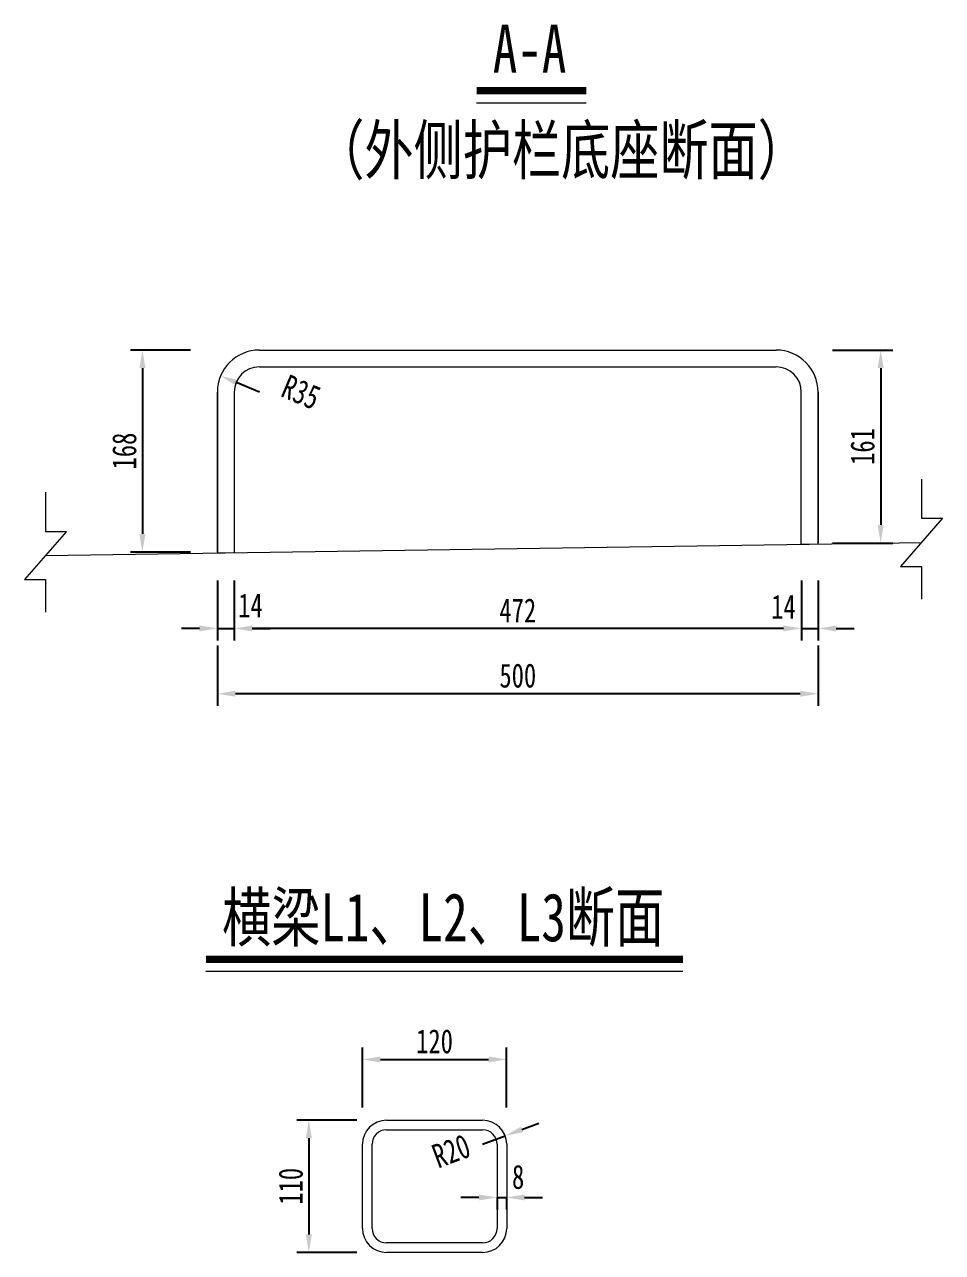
# Model space of a CAD drawing. Extents: x -904 to 1573, y -1003 to 20.
# Drawn here: x -172 to 592, y -1003 to 18 of the extents above; entities that cross this region are included whole.
import ezdxf

# ---------------------------------------------------------------- set-up
doc = ezdxf.new("R2010")
doc.units = 0
doc.header["$LTSCALE"] = 5
doc.layers.get('0').update_dxf_attribs({"linetype": 'CONTINUOUS', "lineweight": 15})
doc.layers.get('DEFPOINTS').update_dxf_attribs({"color": 8, "linetype": 'CONTINUOUS'})
doc.layers.add('尺寸及阴影线', color=4, linetype='CONTINUOUS', lineweight=15)
doc.layers.add('文字说明', color=7, linetype='CONTINUOUS', lineweight=15)
doc.styles.get("Standard").update_dxf_attribs({"font": '仿宋_GB2312.ttf', "width": 0.75})
doc.dimstyles.get("Standard").update_dxf_attribs({"dimscale": 0, "dimtxt": 2, "dimasz": 1.5, "dimexe": 1, "dimexo": 1, "dimgap": 0.5, "dimtad": 1, "dimdec": 1, "dimlfac": 100, "dimdsep": 46, "dimtxsty": 'Standard', "dimcen": 0, "dimclrd": 256, "dimclre": 256, "dimclrt": 256, "dimadec": 3, "dimazin": 2, "dimtfac": 1, "dimtdec": 1, "dimtmove": 2, "dimatfit": 3, "dimfxl": 3, "dimfxlon": 1, "dimtolj": 1, "dimtzin": 0, "dimarcsym": 0})

# ---------------------------------------------------------------- blocks, each defined once
blk = doc.blocks.new('*D147')
at = {"layer": 'DEFPOINTS', "color": 0, "transparency": 16777216}
for p in [(-11.2, -354.3), (2.8, -354.3), (2.8, -484)]:
    blk.add_point(p, dxfattribs=at)
at = {"layer": '尺寸及阴影线', "lineweight": -2, "transparency": 16777216}
for p, q in [((-11.2, -444), (-11.2, -494)), ((2.8, -444), (2.8, -494)), ((-26.2, -484), (-41.2, -484)), ((-11.2, -484), (2.8, -484)), ((17.8, -484), (32.8, -484))]:
    blk.add_line(p, q, dxfattribs=at)
at = {"layer": '尺寸及阴影线', "transparency": 16777216}
for points in [[(-26.2, -481.5), (-26.2, -486.5), (-11.2, -484)], [(17.8, -481.5), (17.8, -486.5), (2.8, -484)]]:
    blk.add_solid(points, dxfattribs=at)
at = {"layer": '尺寸及阴影线', "transparency": 16777216, "insert": (16.3, -464.8), "char_height": 20, "attachment_point": 5}
blk.add_mtext('\\A1;14', dxfattribs=at)
blk = doc.blocks.new('*D148')
at = {"layer": 'DEFPOINTS', "color": 0, "transparency": 16777216}
for p in [(2.8, -354.3), (474.8, -350.5), (2.8, -484)]:
    blk.add_point(p, dxfattribs=at)
at = {"layer": '尺寸及阴影线', "lineweight": -2, "transparency": 16777216}
for p, q in [((2.8, -444), (2.8, -494)), ((474.8, -444), (474.8, -494)), ((459.8, -484), (17.8, -484))]:
    blk.add_line(p, q, dxfattribs=at)
at = {"layer": '尺寸及阴影线', "transparency": 16777216}
for points in [[(17.8, -481.5), (17.8, -486.5), (2.8, -484)], [(459.8, -481.5), (459.8, -486.5), (474.8, -484)]]:
    blk.add_solid(points, dxfattribs=at)
at = {"layer": '尺寸及阴影线', "transparency": 16777216, "insert": (238.8, -469), "char_height": 20, "attachment_point": 5}
blk.add_mtext('\\A1;472', dxfattribs=at)
blk = doc.blocks.new('*D149')
at = {"layer": 'DEFPOINTS', "color": 0, "transparency": 16777216}
for p in [(474.8, -350.5), (488.8, -350.5), (488.8, -484)]:
    blk.add_point(p, dxfattribs=at)
at = {"layer": '尺寸及阴影线', "lineweight": -2, "transparency": 16777216}
for p, q in [((474.8, -444), (474.8, -494)), ((488.8, -444), (488.8, -494)), ((459.8, -484), (444.8, -484)), ((474.8, -484), (488.8, -484)), ((503.8, -484), (518.8, -484))]:
    blk.add_line(p, q, dxfattribs=at)
at = {"layer": '尺寸及阴影线', "transparency": 16777216}
for points in [[(459.8, -481.5), (459.8, -486.5), (474.8, -484)], [(503.8, -481.5), (503.8, -486.5), (488.8, -484)]]:
    blk.add_solid(points, dxfattribs=at)
at = {"layer": '尺寸及阴影线', "transparency": 16777216, "insert": (459.9, -465.9), "char_height": 20, "attachment_point": 5}
blk.add_mtext('\\A1;14', dxfattribs=at)
blk = doc.blocks.new('*D150')
at = {"layer": 'DEFPOINTS', "color": 0, "transparency": 16777216}
for p in [(-11.2, -377.8), (488.8, -377.8), (-11.2, -538.3)]:
    blk.add_point(p, dxfattribs=at)
at = {"layer": '尺寸及阴影线', "lineweight": -2, "transparency": 16777216}
for p, q in [((-11.2, -498.3), (-11.2, -548.3)), ((488.8, -498.3), (488.8, -548.3)), ((473.8, -538.3), (3.8, -538.3))]:
    blk.add_line(p, q, dxfattribs=at)
at = {"layer": '尺寸及阴影线', "transparency": 16777216}
for points in [[(3.8, -535.8), (3.8, -540.8), (-11.2, -538.3)], [(473.8, -535.8), (473.8, -540.8), (488.8, -538.3)]]:
    blk.add_solid(points, dxfattribs=at)
at = {"layer": '尺寸及阴影线', "transparency": 16777216, "insert": (238.8, -523.3), "char_height": 20, "attachment_point": 5}
blk.add_mtext('\\A1;500', dxfattribs=at)
blk = doc.blocks.new('*D151')
at = {"layer": 'DEFPOINTS', "color": 0, "transparency": 16777216}
for p in [(94.9, -252.4), (-73.6, -420.4), (-11.2, -420.4)]:
    blk.add_point(p, dxfattribs=at)
at = {"layer": '尺寸及阴影线', "lineweight": -2, "transparency": 16777216}
for p, q in [((-33.6, -252.4), (-83.6, -252.4)), ((-73.6, -267.4), (-73.6, -405.4)), ((-33.6, -420.4), (-83.6, -420.4))]:
    blk.add_line(p, q, dxfattribs=at)
at = {"layer": '尺寸及阴影线', "transparency": 16777216}
for points in [[(-76.1, -267.4), (-71.1, -267.4), (-73.6, -252.4)], [(-76.1, -405.4), (-71.1, -405.4), (-73.6, -420.4)]]:
    blk.add_solid(points, dxfattribs=at)
at = {"layer": '尺寸及阴影线', "transparency": 16777216, "insert": (-88.6, -336.4), "char_height": 20, "attachment_point": 5, "rotation": 90}
blk.add_mtext('\\A1;168', dxfattribs=at)
blk = doc.blocks.new('*D152')
at = {"layer": 'DEFPOINTS', "color": 0, "transparency": 16777216}
for p in [(365.8, -252.4), (488.8, -412.9), (540.8, -412.9)]:
    blk.add_point(p, dxfattribs=at)
at = {"layer": '尺寸及阴影线', "lineweight": -2, "transparency": 16777216}
for p, q in [((500.8, -252.4), (550.8, -252.4)), ((540.8, -267.4), (540.8, -397.9)), ((500.8, -412.9), (550.8, -412.9))]:
    blk.add_line(p, q, dxfattribs=at)
at = {"layer": '尺寸及阴影线', "transparency": 16777216}
for points in [[(538.3, -267.4), (543.3, -267.4), (540.8, -252.4)], [(538.3, -397.9), (543.3, -397.9), (540.8, -412.9)]]:
    blk.add_solid(points, dxfattribs=at)
at = {"layer": '尺寸及阴影线', "transparency": 16777216, "insert": (525.8, -332.6), "char_height": 20, "attachment_point": 5, "rotation": 90}
blk.add_mtext('\\A1;161', dxfattribs=at)
blk = doc.blocks.new('*D160')
at = {"layer": 'DEFPOINTS', "color": 0, "transparency": 16777216}
for p in [(-8.5, -273.9, 0), (23.8, -287.4, 0)]:
    blk.add_point(p, dxfattribs=at)
at = {"layer": '尺寸及阴影线', "lineweight": -2, "transparency": 16777216}
blk.add_line((23.8, -287.4), (5.3, -279.7), dxfattribs=at)
at = {"layer": '尺寸及阴影线', "transparency": 16777216}
blk.add_solid([(6.3, -277.4), (4.3, -282), (-8.5, -273.9)], dxfattribs=at)
at = {"layer": '尺寸及阴影线', "transparency": 16777216, "insert": (58.4, -287.4), "char_height": 20, "attachment_point": 5, "rotation": 337.2717}
blk.add_mtext('\\A1;R35', dxfattribs=at)
blk = doc.blocks.new('*D162')
at = {"layer": 'DEFPOINTS', "color": 0, "transparency": 16777216}
for p in [(229.5, -842.6), (109.5, -948.1), (229.5, -948.1)]:
    blk.add_point(p, dxfattribs=at)
at = {"layer": '尺寸及阴影线', "lineweight": -2, "transparency": 16777216}
for p, q in [((109.5, -882.6), (109.5, -832.6)), ((229.5, -882.6), (229.5, -832.6)), ((124.5, -842.6), (214.5, -842.6))]:
    blk.add_line(p, q, dxfattribs=at)
at = {"layer": '尺寸及阴影线', "transparency": 16777216}
for points in [[(124.5, -840.1), (124.5, -845.1), (109.5, -842.6)], [(214.5, -840.1), (214.5, -845.1), (229.5, -842.6)]]:
    blk.add_solid(points, dxfattribs=at)
at = {"layer": '尺寸及阴影线', "transparency": 16777216, "insert": (169.5, -827.6), "char_height": 20, "attachment_point": 5}
blk.add_mtext('\\A1;120', dxfattribs=at)
blk = doc.blocks.new('*D163')
at = {"layer": 'DEFPOINTS', "color": 0, "transparency": 16777216}
for p in [(169.5, -893.1), (64.9, -1003.1), (169.5, -1003.1)]:
    blk.add_point(p, dxfattribs=at)
at = {"layer": '尺寸及阴影线', "lineweight": -2, "transparency": 16777216}
for p, q in [((104.9, -893.1), (54.9, -893.1)), ((64.9, -908.1), (64.9, -988.1)), ((104.9, -1003.1), (54.9, -1003.1))]:
    blk.add_line(p, q, dxfattribs=at)
at = {"layer": '尺寸及阴影线', "transparency": 16777216}
for points in [[(62.4, -908.1), (67.4, -908.1), (64.9, -893.1)], [(62.4, -988.1), (67.4, -988.1), (64.9, -1003.1)]]:
    blk.add_solid(points, dxfattribs=at)
at = {"layer": '尺寸及阴影线', "transparency": 16777216, "insert": (49.9, -948.1), "char_height": 20, "attachment_point": 5, "rotation": 90}
blk.add_mtext('\\A1;110', dxfattribs=at)
blk = doc.blocks.new('*D164')
at = {"layer": 'DEFPOINTS', "color": 0, "transparency": 16777216}
for p in [(228.3, -906.1), (209.5, -913.1)]:
    blk.add_point(p, dxfattribs=at)
at = {"layer": '尺寸及阴影线', "lineweight": -2, "transparency": 16777216}
for p, q in [((242.3, -900.8), (256.4, -895.6)), ((209.5, -913.1), (228.3, -906.1))]:
    blk.add_line(p, q, dxfattribs=at)
at = {"layer": '尺寸及阴影线', "transparency": 16777216}
blk.add_solid([(241.4, -898.5), (243.2, -903.2), (228.3, -906.1)], dxfattribs=at)
at = {"layer": '尺寸及阴影线', "transparency": 16777216, "insert": (183.4, -918.8), "char_height": 20, "attachment_point": 5, "rotation": 20.5898}
blk.add_mtext('\\A1;R20', dxfattribs=at)
blk = doc.blocks.new('*D165')
at = {"layer": 'DEFPOINTS', "color": 0, "transparency": 16777216}
for p in [(229.5, -948.1), (221.5, -954.6), (229.5, -957.4)]:
    blk.add_point(p, dxfattribs=at)
at = {"layer": '尺寸及阴影线', "lineweight": -2, "transparency": 16777216}
for p, q in [((206.5, -957.4), (191.5, -957.4)), ((221.5, -957.4), (221.5, -967.4)), ((221.5, -957.4), (229.5, -957.4)), ((229.5, -957.4), (229.5, -967.4)), ((244.5, -957.4), (259.5, -957.4))]:
    blk.add_line(p, q, dxfattribs=at)
at = {"layer": '尺寸及阴影线', "transparency": 16777216}
for points in [[(206.5, -954.9), (206.5, -959.9), (221.5, -957.4)], [(244.5, -954.9), (244.5, -959.9), (229.5, -957.4)]]:
    blk.add_solid(points, dxfattribs=at)
at = {"layer": '尺寸及阴影线', "transparency": 16777216, "insert": (239.1, -940.4), "char_height": 20, "attachment_point": 5}
blk.add_mtext('\\A1;8', dxfattribs=at)

msp = doc.modelspace()

# ---------------------------------------------------------------- linework, layer by layer
for p, q in [((204.52851, -46.56081), (295.76108, -46.56081)), ((-154.18678, -423.29097), (574.7108, -412.35751)), ((-20.7705, -769.24106), (376.26367, -769.24106))]:
    msp.add_line(p, q)
at = {"color": 1}
for p, q in [((23.75811, -252.3968), (453.75811, -252.3968)), ((23.75811, -266.3968), (453.75811, -266.3968)), ((-11.24189, -287.3968), (-11.24189, -421.1468)), ((-11.24189, -420.3968), (-11.24189, -287.47678)), ((2.75811, -287.3968), (2.75811, -421.1468)), ((474.75811, -413.6468), (474.75811, -287.3968)), ((488.75811, -413.6468), (488.75811, -287.3968)), ((488.75811, -287.47678), (488.75811, -412.8968)), ((474.75811, -413.8568), (488.75811, -413.6468)), ((-11.24189, -421.1468), (2.75811, -420.9368)), ((129.54909, -893.14293), (209.54909, -893.14293)), ((129.54909, -901.14293), (209.54909, -901.14293)), ((109.54909, -983.14293), (109.54909, -913.14293)), ((117.54909, -983.14293), (117.54909, -913.14293)), ((221.54909, -913.14293), (221.54909, -983.14293)), ((229.54909, -913.14293), (229.54909, -983.14293)), ((209.54909, -995.14293), (129.54909, -995.14293)), ((209.54909, -1003.14293), (129.54909, -1003.14293))]:
    msp.add_line(p, q, dxfattribs=at)
at = {"color": 6, "const_width": 6}
for points in [[(204.52851, -36.56081), (295.76108, -36.56081)], [(-20.7705, -759.24106), (376.26367, -759.24106)]]:
    msp.add_lwpolyline(points, dxfattribs=at)
at = {"color": 1}
for centre, radius, start, end in [((23.75811, -287.3968, 0), 35, 90, 180), ((453.75811, -287.3968, 0), 35, 0, 90), ((23.75811, -287.3968, 0), 21, 90, 180), ((453.75811, -287.3968, 0), 21, 0, 90), ((129.54909, -913.14293), 20, 90, 180), ((209.54909, -913.14293), 20, 0, 90), ((129.54909, -913.14293), 12, 90, 180), ((209.54909, -913.14293), 12, 0, 90), ((129.54909, -983.14293), 20, 180, 270), ((129.54909, -983.14293), 12, 180, 270), ((209.54909, -983.14293), 20, 270, 0), ((209.54909, -983.14293), 12, 270, 0)]:
    msp.add_arc(centre, radius, start, end, dxfattribs=at)
at = {"layer": '尺寸及阴影线', "elevation": 0}
for points in [[(574.7108, -359.74605), (574.7108, -392.35751), (592.2108, -392.35751), (557.2108, -432.35751), (574.7108, -432.35751), (574.7108, -459.5022)], [(-154.18678, -370.67951), (-154.18678, -403.29097), (-136.68678, -403.29097), (-171.68678, -443.29097), (-154.18678, -443.29097), (-154.18678, -470.43567)]]:
    msp.add_lwpolyline(points, dxfattribs=at)

# ---------------------------------------------------------------- texts
at = {"layer": '文字说明', "width": 0.75}
for s, height, p in [('A-A', 40, (217.99457, -21.56081)), ('（外侧护栏底座断面）', 40, (70.23616, -105.97165)), ('横梁L1、L2、L3断面', 40.0000002, (-7.30444, -744.24106))]:
    msp.add_text(s, height=height, dxfattribs=at).set_placement(p)

# ---------------------------------------------------------------- dimensions: what is measured, and where the dimension line sits
at = {"layer": '尺寸及阴影线', "color": 0}
for base, p1, p2, text, picture, middle in [((-73.56324, -420.3968), (94.93817, -252.3968), (-11.24189, -420.3968), '168', '*D151', (-88.56324, -336.3968)), ((540.82419, -412.8968), (365.78379, -252.3968), (488.75811, -412.8968), '161', '*D152', (525.82419, -332.6468)), ((64.92924, -1003.14293), (169.54909, -893.14293), (169.54909, -1003.14293), '110', '*D163', (49.92924, -948.14293))]:
    dim = msp.add_linear_dim(base=base, p1=p1, p2=p2, angle=90, text=text, dimstyle='Standard', override={"dimscale": 10, "dimlfac": 1000, "dimfxl": 4}, dxfattribs=at)
    dim.commit()
    dim.dimension.update_dxf_attribs({"geometry": picture, "text_midpoint": middle})
for center, mpoint, text, picture, middle in [((23.75811, -287.3968, 0), (-8.52404, -273.87412, 0), 'R35', '*D160', (58.39998, -287.38589)), ((209.54909, -913.14293), (228.27154, -906.10944), 'R20', '*D164', (183.37724, -918.78285))]:
    dim = msp.add_radius_dim(center=center, mpoint=mpoint, text=text, dimstyle='Standard', override={"dimscale": 10, "dimlfac": 1000, "dimfxl": 4}, dxfattribs=at)
    dim.commit()
    dim.dimension.update_dxf_attribs({"geometry": picture, "text_midpoint": middle, "dimtype": 164})
for base, p1, p2, text, picture, middle in [((2.75811, -483.96144), (-11.24189, -354.2718), (2.75811, -354.2718), '14', '*D147', (16.26651, -464.77238)), ((488.75811, -483.96144), (474.75811, -350.5218), (488.75811, -350.5218), '14', '*D149', (459.90442, -465.8711)), ((229.54909, -957.4346), (221.54909, -954.56353), (229.54909, -948.14293), '8', '*D165', (239.08697, -940.404))]:
    dim = msp.add_linear_dim(base=base, p1=p1, p2=p2, text=text, dimstyle='Standard', override={"dimscale": 10, "dimlfac": 1000, "dimfxl": 4}, dxfattribs=at)
    dim.commit()
    dim.dimension.update_dxf_attribs({"geometry": picture, "text_midpoint": middle, "dimtype": 160})
for base, p1, p2, text, picture, middle in [((2.75811, -483.96144), (474.75811, -350.5218), (2.75811, -354.2718), '472', '*D148', (238.75811, -468.96144)), ((-11.24189, -538.28599), (488.75811, -377.76379), (-11.24189, -377.76379), '500', '*D150', (238.75811, -523.28599)), ((229.54909, -842.60175), (109.54909, -948.14293), (229.54909, -948.14293), '120', '*D162', (169.54909, -827.60175))]:
    dim = msp.add_linear_dim(base=base, p1=p1, p2=p2, text=text, dimstyle='Standard', override={"dimscale": 10, "dimlfac": 1000, "dimfxl": 4}, dxfattribs=at)
    dim.commit()
    dim.dimension.update_dxf_attribs({"geometry": picture, "text_midpoint": middle})

doc.saveas('drawing.dxf')
